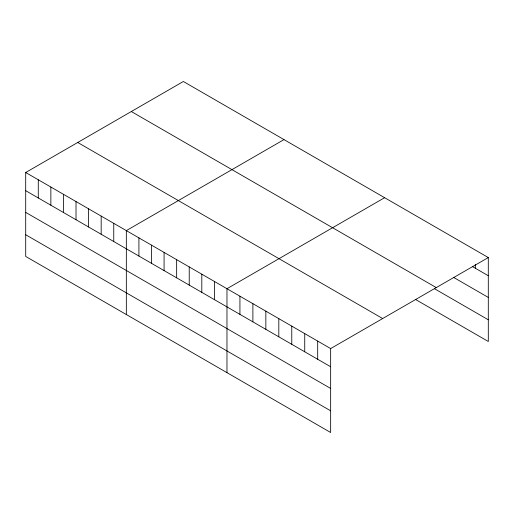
<?xml version="1.0" encoding="UTF-8"?>
<svg xmlns="http://www.w3.org/2000/svg" width="514" height="514" viewBox="0 0 514 514"><rect width="100%" height="100%" fill="white"/><g stroke="black" fill="none" stroke-linecap="round" stroke-linejoin="round"><path stroke-width="0.77" d="M25.7 172.511L330.65 348.576L330.65 432.505L25.7 256.441L25.7 172.511L183.35 81.495L488.3 257.559L488.3 341.489L415.312 299.347M283.985 139.596L126.335 230.613L126.335 314.542M384.613 197.697L226.97 288.714L226.97 372.644M330.65 348.576L488.3 257.559M472.61 266.676L488.3 275.735M453.509 277.348L488.3 297.433M131.327 111.532L436.277 287.596M434.414 288.675L488.3 319.785M77.723 142.481L382.673 318.539M25.7 190.688L330.65 366.752M25.7 212.385L330.65 388.449M25.7 234.744L330.65 410.808M475.341 264.299L475.341 268.25M317.691 341.097L317.691 359.267M304.731 333.612L304.731 351.788M291.772 326.127L291.772 344.303M278.813 318.648L278.813 336.818M265.847 311.163L265.847 329.339M252.888 303.678L252.888 321.854M239.929 296.199L239.929 314.375M214.389 281.454L214.389 299.63M201.809 274.187L201.809 292.363M189.229 266.927L189.229 285.103M176.649 259.666L176.649 277.836M164.075 252.4L164.075 270.576M151.495 245.139L151.495 263.316M138.915 237.879L138.915 256.049M113.755 223.352L113.755 241.529M101.174 216.092L101.174 234.262M88.594 208.825L88.594 227.002M76.014 201.565L76.014 219.741M63.44 194.305L63.44 212.475M50.86 187.038L50.86 205.214M38.28 179.778L38.28 197.954"/></g></svg>
